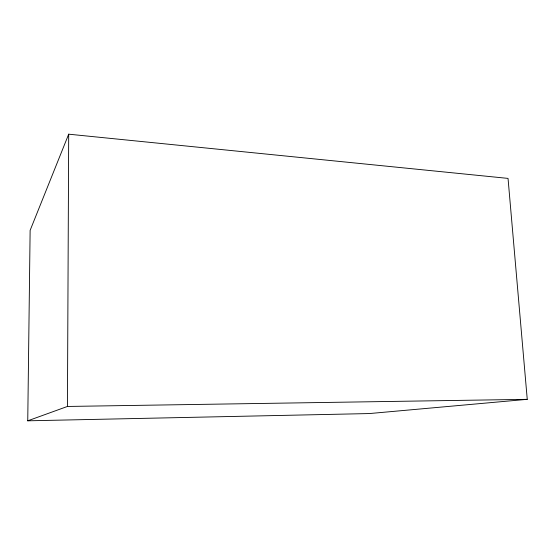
<?xml version="1.0" encoding="UTF-8"?>
<svg xmlns="http://www.w3.org/2000/svg" width="555" height="555" viewBox="0 0 555 555"><rect width="100%" height="100%" fill="white"/><g stroke="black" fill="none" stroke-linecap="round" stroke-linejoin="round"><path stroke-width="0.83" d="M27.75 420.815L67.439 406.454L68.695 134.185L508.04 178.398L527.25 399.336L369.401 413.558L27.75 420.815L30.13 230.36L68.695 134.185M67.439 406.454L527.25 399.336"/></g></svg>
